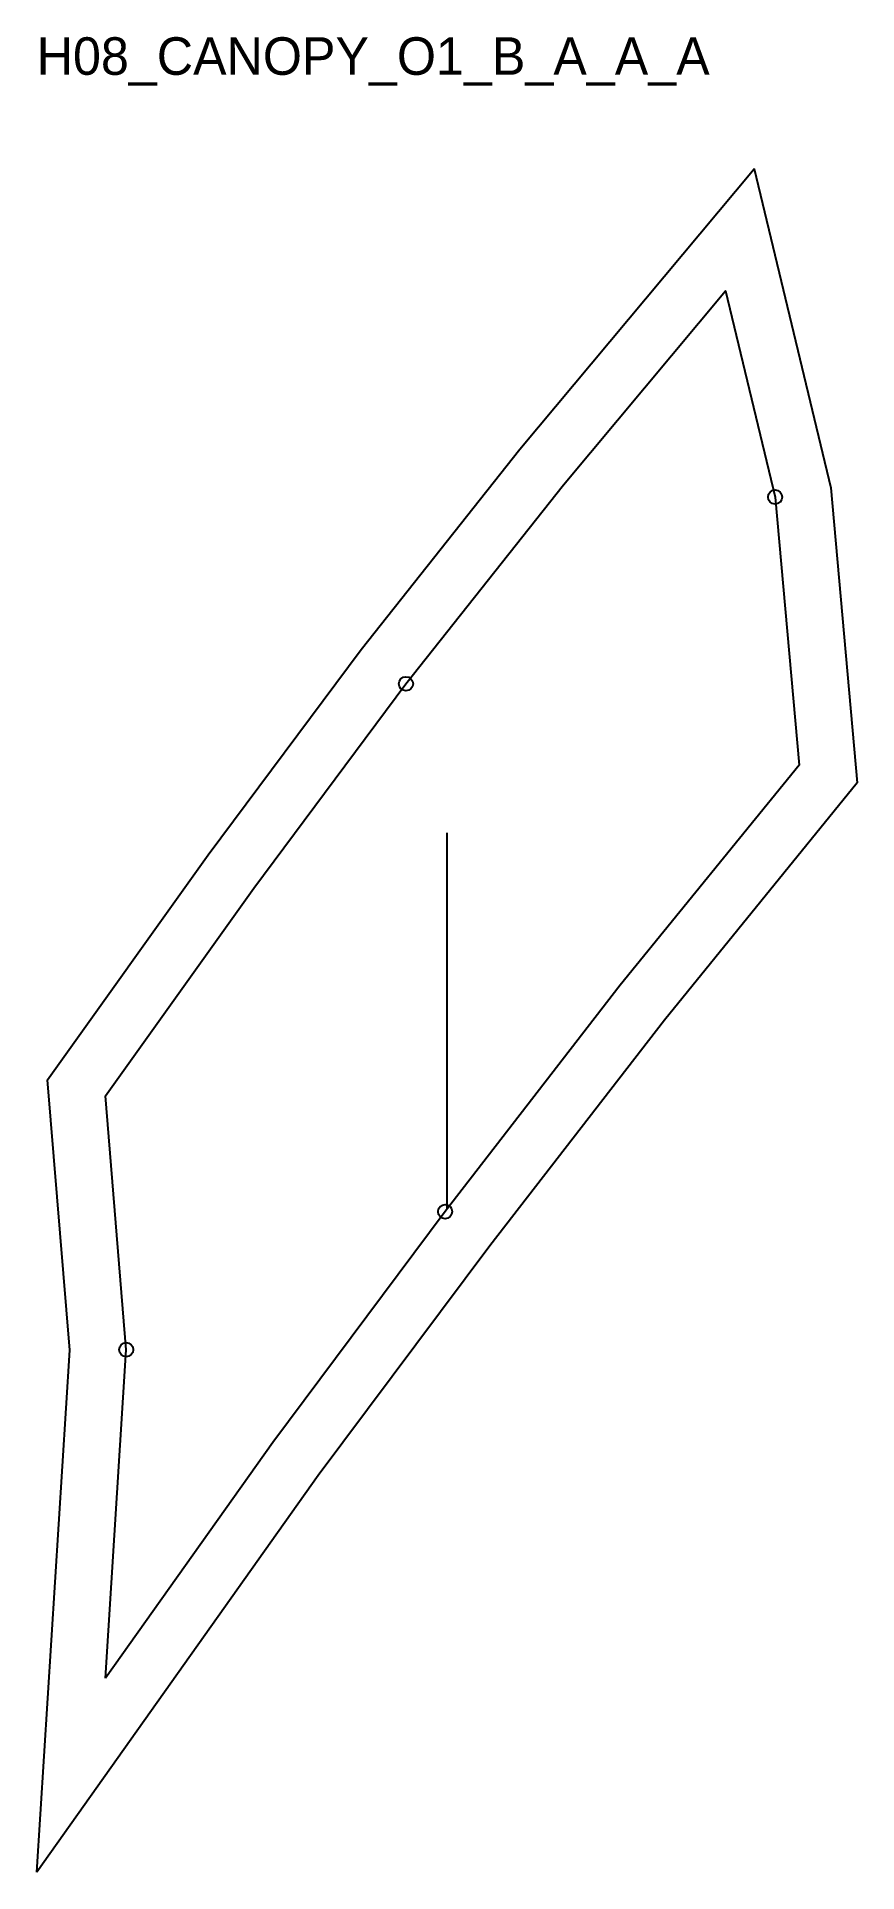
# Model space of a CAD drawing. Header units: millimetres. Extents: x -15 to 160, y -41 to 350.
import ezdxf

# ---------------------------------------------------------------- set-up
doc = ezdxf.new("R2010")
doc.units = ezdxf.units.MM
for name, color, linetype in [('CUT', 1, 'Continuous'), ('GRAIN', 3, 'Continuous'), ('ID', 7, 'Continuous'), ('NOTCH', 2, 'Continuous'), ('SEAM', 5, 'Continuous')]:
    doc.layers.add(name, color=color, linetype=linetype)

msp = doc.modelspace()

# ---------------------------------------------------------------- linework, layer by layer
at = {"layer": 'CUT'}
msp.add_lwpolyline([(-14.64, -41.37), (-7.61, 69.85), (-12.32, 127.46), (21.87, 175.37), (54.48, 219.12), (88.24, 261.79), (138.14, 321.54), (154.45, 253.55), (160.09, 190.7), (119.04, 140.14), (81.88, 92.11), (45.32, 43.14), (-14.64, -41.37)], close=True, dxfattribs=at)
at = {"layer": 'GRAIN'}
msp.add_line((72.73, 100.09), (72.73, 180.09), dxfattribs=at)
at = {"layer": 'NOTCH'}
for centre in [(142.58, 251.6), (63.99, 211.81), (72.32, 99.37), (4.42, 69.96)]:
    msp.add_circle(centre, 1.5, dxfattribs=at)
at = {"layer": 'SEAM'}
msp.add_lwpolyline([(0, 0), (4.42, 69.96), (0, 124.06), (31.57, 168.3), (63.99, 211.81), (97.55, 254.22), (132.04, 295.52), (142.58, 251.6), (147.7, 194.48), (109.63, 147.59), (72.32, 99.37), (35.62, 50.2)], close=True, dxfattribs=at)

# ---------------------------------------------------------------- texts
at = {"layer": 'ID'}
msp.add_text('H08_CANOPY_O1_B_A_A_A', height=8, dxfattribs=at).set_placement((-14.64, 341.54))

doc.saveas('drawing.dxf')
